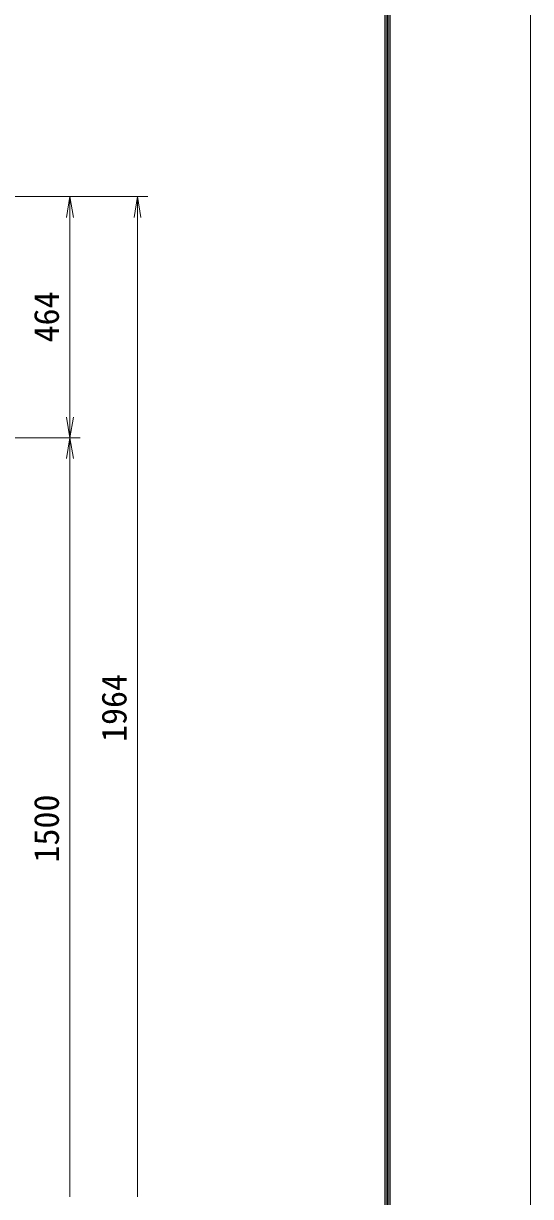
# Model space of a CAD drawing. Units: millimetres, scale not verified. Extents: x -4200 to 4200, y -2970 to 2970.
# Drawn here: x 3225 to 4200, y -498 to 1758 of the extents above; entities that cross this region are included whole.
import ezdxf
from ezdxf.enums import TextEntityAlignment as Align

# ---------------------------------------------------------------- set-up
doc = ezdxf.new("R2010")
doc.units = ezdxf.units.MM
doc.header["$LTSCALE"] = 20
for name, color, linetype, lineweight in [('0-1_D-TTL', 7, 'Continuous', 9), ('0-9_D-STR-DIM', 7, 'Continuous', 9), ('0-B_0', 7, 'Continuous', 9)]:
    doc.layers.add(name, color=color, linetype=linetype, lineweight=lineweight)
doc.styles.add('ＭＳ ゴシック', font='')
doc.styles.get('ＭＳ ゴシック').set_extended_font_data('MS Gothic')

# ---------------------------------------------------------------- blocks, each defined once
blk = doc.blocks.new('_Open')
at = {"layer": '0-B_0'}
blk.add_line((-20, 3.33), (0, 0), dxfattribs=at)
blk.add_lwpolyline([(-20, -3.33), (0, 0), (-20, 0)], dxfattribs=at)

msp = doc.modelspace()

# ---------------------------------------------------------------- linework, layer by layer
at = {"layer": '0-1_D-TTL', "color": 2, "lineweight": 18}
msp.add_lwpolyline([(-4200, 2970), (4200, 2970), (4200, -2970), (-4200, -2970)], close=True, dxfattribs=at)
at = {"layer": '0-1_D-TTL'}
for points in [[(-3930, 2750), (3930, 2750), (3930, -2750), (-3930, -2750)], [(-3927.5, 2747.5), (3927.5, 2747.5), (3927.5, -2747.5), (-3927.5, -2747.5)], [(-3925, 2745), (3925, 2745), (3925, -2745), (-3925, -2745)], [(-3922.5, 2742.5), (3922.5, 2742.5), (3922.5, -2742.5), (-3922.5, -2742.5)], [(-3920, 2740), (3920, 2740), (3920, -2740), (-3920, -2740)]]:
    msp.add_lwpolyline(points, close=True, dxfattribs=at)
at = {"layer": '0-9_D-STR-DIM'}
for p, q in [((2536.32, 1425.37), (3464.22, 1425.37)), ((2536.32, 1425.37), (3334.22, 1425.37)), ((3314.22, 1001.37), (3314.22, 1385.37)), ((3444.22, 1385.37), (3444.22, -498.63)), ((3004.22, 961.37), (3334.22, 961.37)), ((3024.22, 961.37), (3334.22, 961.37)), ((3314.22, 921.37), (3314.22, -498.63))]:
    msp.add_line(p, q, dxfattribs=at)

# ---------------------------------------------------------------- block references
at = {"layer": '0-9_D-STR-DIM', "xscale": 2, "yscale": 2}
for p, rotation in [((3314.22, 1425.37), 90), ((3444.22, 1425.37), 90), ((3314.22, 961.37), 270), ((3314.22, 961.37), 90)]:
    msp.add_blockref('_Open', p, dxfattribs=dict(at, rotation=rotation))

# ---------------------------------------------------------------- texts
at = {"layer": '0-9_D-STR-DIM', "style": 'ＭＳ ゴシック'}
for s, p in [('464', (3307.47, 1144.74)), ('1964', (3437.47, 376.34)), ('1500', (3307.47, 144.47))]:
    msp.add_text(s, height=48.09, rotation=90, dxfattribs=at).set_placement(p, align=Align.BOTTOM_LEFT)

doc.saveas('drawing.dxf')
